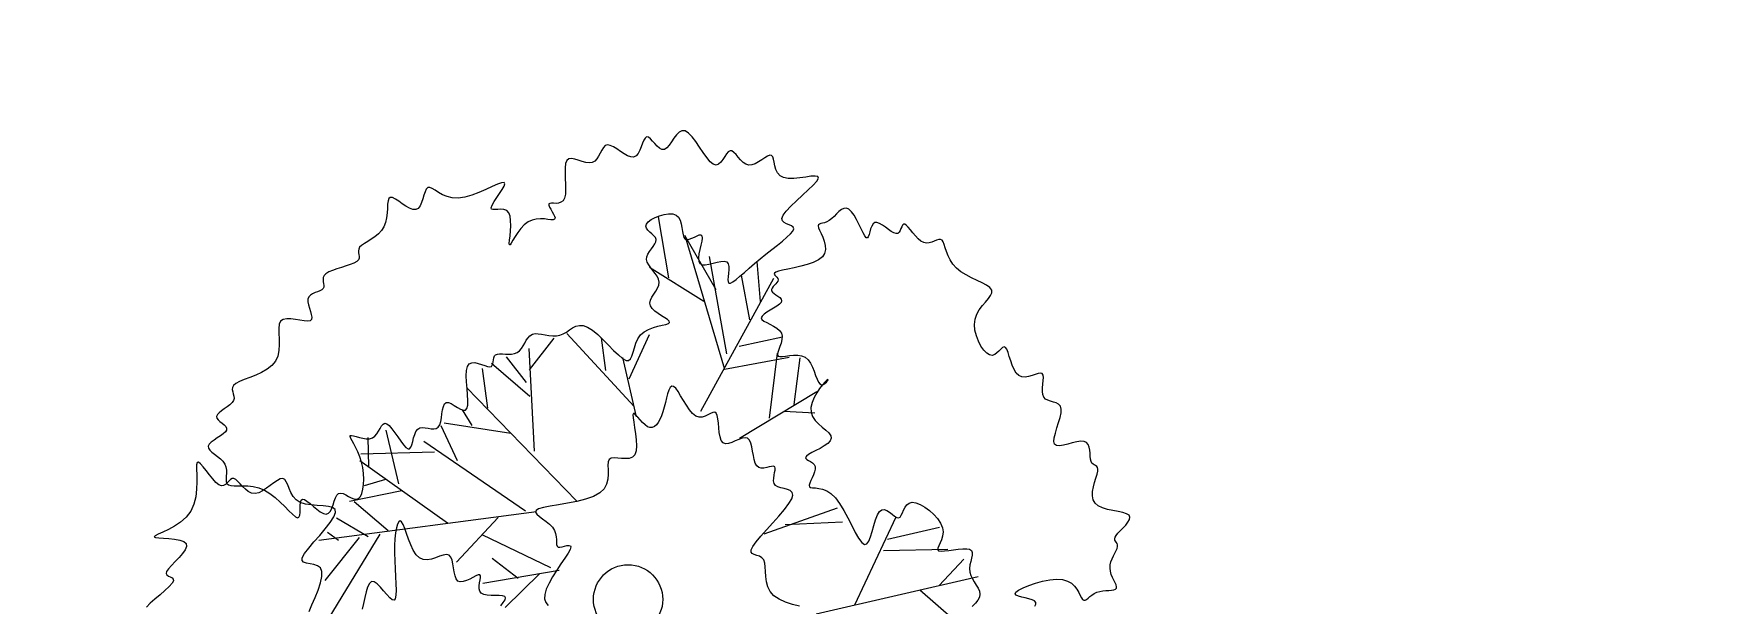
# Model space of a CAD drawing. Extents: x 2080 to 102399, y 2071 to 93424.
# Drawn here: x 82117.3 to 82505.6, y 86270.7 to 86402.1 of the extents above; entities that cross this region are included whole.
import ezdxf

# ---------------------------------------------------------------- set-up
doc = ezdxf.new("R2010")
doc.units = 0
doc.header["$LTSCALE"] = 20
doc.header["$MEASUREMENT"] = 0
doc.layers.add('casuanut tree', color=100, linetype='Continuous', lineweight=5)
doc.layers.add('road', color=2, linetype='Continuous')

# ---------------------------------------------------------------- blocks, each defined once
blk = doc.blocks.new('tr')
at = {"layer": 'casuanut tree'}
for p, q in [((0.2261, 0.6155), (0.2339, 0.7411)), ((0.3143, 0.5704), (0.2771, 0.692)), ((0.2771, 0.692), (0.2947, 0.4095)), ((0.2849, 0.5527), (0.1928, 0.6449)), ((0.3065, 0.4389), (0.3163, 0.6391)), ((0.3673, 0.4958), (0.3712, 0.588)), ((0.3967, 0.5272), (0.4084, 0.6077)), ((-0.0915, 0.4977), (-0.0281, 0.549)), ((0.0987, 0.3768), (-0.0009, 0.552)), ((0.2285, 0.3375), (0.4338, 0.5671)), ((-0.1915, 0.4409), (-0.1837, 0.5213)), ((-0.1033, 0.4448), (-0.1641, 0.5272)), ((-0.1035, 0.4735), (-0.1307, 0.5339)), ((-0.1186, 0.3345), (-0.0824, 0.54)), ((0.0595, 0.4614), (0.0655, 0.5279)), ((-0.0583, 0.2167), (-0.2243, 0.4916)), ((0.1017, 0.4342), (0.1621, 0.5128)), ((-0.2307, 0.4134), (-0.2425, 0.4487)), ((0.0987, 0.3557), (0.0987, 0.4795)), ((0.3339, 0.4487), (0.4241, 0.4468)), ((-0.4537, 0.3798), (-0.4417, 0.4372)), ((-0.4024, 0.3315), (-0.4024, 0.4433)), ((-0.2758, 0.3506), (-0.2915, 0.4272)), ((-0.1579, 0.3798), (-0.2847, 0.4312)), ((0.3614, 0.2918), (0.4065, 0.4173)), ((-0.3239, 0.2318), (-0.4688, 0.3949)), ((-0.317, 0.3781), (-0.4641, 0.4075)), ((-0.1639, 0.2197), (-0.333, 0.404)), ((0.2947, 0.4095), (0.428, 0.4036)), ((0.4163, 0.3075), (0.4496, 0.3977)), ((-0.4266, 0.3466), (-0.4719, 0.3436)), ((-0.3994, 0.3164), (-0.5081, 0.3194)), ((-0.4447, 0.2439), (-0.499, 0.3164)), ((0.2928, 0.2663), (0.4673, 0.3232)), ((-0.487, 0.2409), (-0.5413, 0.2922)), ((0.3928, 0.2996), (0.4535, 0.282)), ((-0.4628, 0.2409), (-0.6017, 0.0989)), ((-0.5051, 0.2439), (-0.5926, 0.1744)), ((-0.1428, 0.2137), (-0.5866, 0.256)), ((-0.5473, 0.2469), (-0.5654, 0.2681)), ((-0.2213, 0.2197), (-0.3239, 0.1502)), ((-0.1398, 0.0959), (-0.2605, 0.1925)), ((-0.2092, 0.0898), (-0.2515, 0.1412)), ((-0.1247, 0.0868), (-0.2817, 0.0959)), ((-0.1639, 0.0898), (-0.2485, 0.0385)), ((0.298, 0.0656), (0.455, 0.0838)), ((0.3433, 0.0747), (0.458, 0.0536)), ((0.445, -0.1163), (0.5666, 0.0392)), ((0.526, -0.0217), (0.6544, -0.0487)), ((0.5395, -0.0014), (0.6476, -0.0014)), ((0.6206, -0.1163), (0.6814, -0.0758)), ((0.3639, -0.1163), (0.7017, -0.1163)), ((0.5801, -0.1163), (0.6341, -0.1907))]:
    blk.add_line(p, q, dxfattribs=at)
blk.add_lwpolyline([(-0.3714, 0.8178), (-0.3742, 0.8146), (-0.3757, 0.811), (-0.3762, 0.8073), (-0.3763, 0.8034), (-0.3766, 0.7997), (-0.3775, 0.7963), (-0.3797, 0.7932), (-0.3837, 0.7908), (-0.3899, 0.789), (-0.3978, 0.7878), (-0.4068, 0.7869), (-0.4165, 0.7861), (-0.4263, 0.7853), (-0.4355, 0.7843), (-0.4437, 0.7828), (-0.4502, 0.7806), (-0.4546, 0.7777), (-0.4573, 0.7742), (-0.4587, 0.7702), (-0.4593, 0.7661), (-0.4595, 0.7621), (-0.4598, 0.7583), (-0.4607, 0.755), (-0.4626, 0.7525), (-0.4658, 0.7508), (-0.4701, 0.7497), (-0.4751, 0.749), (-0.4804, 0.7482), (-0.4857, 0.7472), (-0.4906, 0.7455), (-0.4946, 0.7428), (-0.4975, 0.7389), (-0.4989, 0.7336), (-0.4991, 0.7272), (-0.4988, 0.7202), (-0.4982, 0.7132), (-0.4979, 0.7066), (-0.4983, 0.7011), (-0.4999, 0.697), (-0.5031, 0.695), (-0.5083, 0.6953), (-0.5151, 0.6974), (-0.523, 0.7006), (-0.5315, 0.7041), (-0.5402, 0.7073), (-0.5484, 0.7094), (-0.5557, 0.7097), (-0.5616, 0.7074), (-0.5659, 0.7021), (-0.5687, 0.6941), (-0.5709, 0.6843), (-0.5728, 0.6733), (-0.5751, 0.6617), (-0.5783, 0.6503), (-0.583, 0.6398), (-0.5898, 0.6308), (-0.599, 0.6238), (-0.6102, 0.6186), (-0.6226, 0.6149), (-0.6355, 0.6123), (-0.6483, 0.6104), (-0.6603, 0.6087), (-0.6706, 0.607), (-0.6787, 0.6048), (-0.6841, 0.6019), (-0.6872, 0.5983), (-0.6885, 0.5942), (-0.6887, 0.5898), (-0.6885, 0.5852), (-0.6884, 0.5806), (-0.6891, 0.5762), (-0.6911, 0.5722), (-0.695, 0.5686), (-0.7003, 0.5655), (-0.7065, 0.5626), (-0.7131, 0.5599), (-0.7194, 0.5573), (-0.725, 0.5546), (-0.7293, 0.5517), (-0.7317, 0.5485), (-0.7318, 0.5449), (-0.7302, 0.541), (-0.7274, 0.5369), (-0.7241, 0.5327), (-0.7208, 0.5285), (-0.7184, 0.5244), (-0.7173, 0.5205), (-0.7182, 0.5169), (-0.7215, 0.5138), (-0.7268, 0.5109), (-0.7333, 0.5082), (-0.7405, 0.5055), (-0.7477, 0.5028), (-0.7541, 0.5), (-0.7591, 0.4968), (-0.7621, 0.4933), (-0.7625, 0.4892), (-0.7607, 0.4847), (-0.7574, 0.4797), (-0.7531, 0.4744), (-0.7483, 0.4688), (-0.7437, 0.4629), (-0.7398, 0.4567), (-0.7373, 0.4505), (-0.7365, 0.4441), (-0.737, 0.4377), (-0.7384, 0.4316), (-0.7401, 0.4257), (-0.7416, 0.4202), (-0.7424, 0.4153), (-0.7419, 0.4111), (-0.7395, 0.4076), (-0.7351, 0.4051), (-0.7287, 0.4031), (-0.7207, 0.4013), (-0.7115, 0.3992), (-0.7016, 0.3965), (-0.6913, 0.3927), (-0.6809, 0.3876), (-0.6709, 0.3806), (-0.6615, 0.3716), (-0.6529, 0.3611), (-0.6451, 0.35), (-0.6381, 0.3389), (-0.6318, 0.3287), (-0.6264, 0.3201), (-0.6217, 0.3138), (-0.6179, 0.3107), (-0.615, 0.3113), (-0.6126, 0.3148), (-0.6107, 0.3203), (-0.6089, 0.3269), (-0.6072, 0.3337), (-0.6053, 0.3397), (-0.6029, 0.344), (-0.5999, 0.3457), (-0.5962, 0.344), (-0.5917, 0.3396), (-0.5867, 0.3334), (-0.5814, 0.3262), (-0.5758, 0.3189), (-0.5702, 0.3124), (-0.5646, 0.3075), (-0.5594, 0.3051), (-0.5545, 0.3058), (-0.55, 0.3091), (-0.5457, 0.3143), (-0.5417, 0.3205), (-0.5377, 0.3269), (-0.5337, 0.3328), (-0.5297, 0.3375), (-0.5256, 0.34), (-0.5213, 0.34), (-0.5168, 0.3378), (-0.5122, 0.3343), (-0.5075, 0.33), (-0.5027, 0.3258), (-0.4979, 0.3224), (-0.4932, 0.3205), (-0.4885, 0.3209), (-0.4839, 0.324), (-0.4796, 0.3296), (-0.4756, 0.3373), (-0.4721, 0.3467), (-0.4693, 0.3572), (-0.4672, 0.3686), (-0.4661, 0.3803), (-0.4659, 0.3919), (-0.4669, 0.403), (-0.4686, 0.4134), (-0.4708, 0.4228), (-0.4731, 0.4312), (-0.4751, 0.4382), (-0.4765, 0.4437), (-0.477, 0.4475), (-0.4761, 0.4493), (-0.4736, 0.4492), (-0.4697, 0.4475), (-0.4647, 0.4448), (-0.4589, 0.4416), (-0.4526, 0.4384), (-0.446, 0.4359), (-0.4395, 0.4344), (-0.4333, 0.4347), (-0.4277, 0.4369), (-0.4226, 0.4407), (-0.418, 0.4453), (-0.4137, 0.45), (-0.4097, 0.4542), (-0.4059, 0.457), (-0.4021, 0.4579), (-0.3984, 0.4561), (-0.3945, 0.4512), (-0.3906, 0.4438), (-0.3867, 0.4347), (-0.3828, 0.425), (-0.3789, 0.4154), (-0.3751, 0.4068), (-0.3715, 0.4002), (-0.368, 0.3964), (-0.3647, 0.396), (-0.3615, 0.3985), (-0.3584, 0.4032), (-0.3552, 0.4092), (-0.3518, 0.4158), (-0.3482, 0.4222), (-0.3442, 0.4276), (-0.3398, 0.4313), (-0.3349, 0.4327), (-0.3297, 0.4322), (-0.3242, 0.4304), (-0.3186, 0.4281), (-0.313, 0.4258), (-0.3077, 0.4242), (-0.3027, 0.4239), (-0.2982, 0.4257), (-0.2942, 0.4298), (-0.2908, 0.4359), (-0.2876, 0.4431), (-0.2847, 0.4507), (-0.2817, 0.4581), (-0.2785, 0.4643), (-0.2751, 0.4688), (-0.2712, 0.4707), (-0.2666, 0.4697), (-0.2617, 0.4663), (-0.2565, 0.4615), (-0.2512, 0.4562), (-0.246, 0.4515), (-0.2411, 0.4481), (-0.2366, 0.4471), (-0.2329, 0.4493), (-0.2299, 0.4555), (-0.2275, 0.4649), (-0.2255, 0.4765), (-0.2236, 0.4893), (-0.2216, 0.5024), (-0.2193, 0.5146), (-0.2163, 0.5251), (-0.2126, 0.5327), (-0.2079, 0.5369), (-0.2024, 0.5379), (-0.1964, 0.5367), (-0.1902, 0.5338), (-0.1841, 0.5302), (-0.1782, 0.5264), (-0.173, 0.5232), (-0.1687, 0.5215), (-0.1654, 0.5216), (-0.163, 0.5234), (-0.1613, 0.5263), (-0.1598, 0.53), (-0.1584, 0.534), (-0.1568, 0.5378), (-0.1547, 0.5409), (-0.1518, 0.5429), (-0.1479, 0.5434), (-0.1432, 0.5428), (-0.1378, 0.5414), (-0.132, 0.5396), (-0.1258, 0.5379), (-0.1197, 0.5367), (-0.1136, 0.5363), (-0.1079, 0.5372), (-0.1026, 0.5397), (-0.0978, 0.5434), (-0.0932, 0.5479), (-0.0887, 0.5527), (-0.0843, 0.5575), (-0.0797, 0.5616), (-0.0749, 0.5648), (-0.0696, 0.5665), (-0.0639, 0.5665), (-0.0577, 0.565), (-0.0511, 0.5626), (-0.0443, 0.5596), (-0.0372, 0.5566), (-0.03, 0.554), (-0.0228, 0.5523), (-0.0156, 0.5519), (-0.0084, 0.5531), (-0.0013, 0.5554), (0.0057, 0.5582), (0.0129, 0.5608), (0.0201, 0.5624), (0.0275, 0.5625), (0.0351, 0.5603), (0.043, 0.5553), (0.0511, 0.5469), (0.0595, 0.5359), (0.0678, 0.5233), (0.0759, 0.5102), (0.0838, 0.4975), (0.0911, 0.4862), (0.0979, 0.4773), (0.1038, 0.4719), (0.1089, 0.4706), (0.1133, 0.4729), (0.1174, 0.478), (0.1215, 0.485), (0.126, 0.4931), (0.131, 0.5015), (0.137, 0.5094), (0.1443, 0.5158), (0.153, 0.5203), (0.1627, 0.523), (0.1728, 0.5243), (0.1826, 0.5248), (0.1916, 0.5249), (0.1991, 0.525), (0.2046, 0.5256), (0.2074, 0.5271), (0.2071, 0.5298), (0.2044, 0.5338), (0.1998, 0.5386), (0.1943, 0.5441), (0.1885, 0.5501), (0.1832, 0.5564), (0.1791, 0.5627), (0.177, 0.5688), (0.1774, 0.5745), (0.18, 0.5799), (0.184, 0.5851), (0.1889, 0.5902), (0.1941, 0.5953), (0.199, 0.6005), (0.2029, 0.6059), (0.2051, 0.6116), (0.2054, 0.6177), (0.204, 0.6241), (0.2014, 0.6307), (0.1982, 0.6374), (0.195, 0.644), (0.1923, 0.6504), (0.1906, 0.6566), (0.1905, 0.6623), (0.1923, 0.6676), (0.1957, 0.6724), (0.2001, 0.6768), (0.205, 0.681), (0.2098, 0.6851), (0.2141, 0.6891), (0.2172, 0.6931), (0.2186, 0.6972), (0.2181, 0.7016), (0.2159, 0.706), (0.2128, 0.7106), (0.2095, 0.7151), (0.2065, 0.7196), (0.2045, 0.724), (0.2042, 0.7282), (0.2063, 0.7322), (0.211, 0.7358), (0.218, 0.7389), (0.2266, 0.7413), (0.2361, 0.7429), (0.2458, 0.7434), (0.255, 0.7426), (0.2631, 0.7405), (0.2693, 0.7367), (0.2732, 0.7312), (0.2751, 0.7245), (0.2756, 0.7169), (0.2752, 0.7091), (0.2745, 0.7014), (0.2741, 0.6945), (0.2744, 0.6888), (0.2761, 0.6848), (0.2795, 0.6829), (0.2842, 0.6826), (0.2898, 0.6834), (0.2956, 0.6847), (0.3012, 0.686), (0.306, 0.6866), (0.3094, 0.686), (0.311, 0.6837), (0.3103, 0.6793), (0.3079, 0.673), (0.3043, 0.6656), (0.3004, 0.6575), (0.2968, 0.6493), (0.294, 0.6416), (0.2929, 0.6348), (0.2941, 0.6296), (0.298, 0.6264), (0.3041, 0.6247), (0.3118, 0.6242), (0.3203, 0.6243), (0.3288, 0.6245), (0.3368, 0.6242), (0.3435, 0.6231), (0.3481, 0.6206), (0.3502, 0.6164), (0.3503, 0.6108), (0.3488, 0.6043), (0.3466, 0.5975), (0.3442, 0.5909), (0.3423, 0.5851), (0.3415, 0.5806), (0.3425, 0.5778), (0.3458, 0.5772), (0.3512, 0.5786), (0.3586, 0.5818), (0.3677, 0.5862), (0.3782, 0.5918), (0.3898, 0.5981), (0.4024, 0.6048), (0.4157, 0.6116), (0.4293, 0.6182), (0.4429, 0.6246), (0.4559, 0.6308), (0.4679, 0.6365), (0.4783, 0.6419), (0.4868, 0.6469), (0.4927, 0.6515), (0.4956, 0.6555), (0.4953, 0.6591), (0.4925, 0.6624), (0.4883, 0.6655), (0.4837, 0.6688), (0.4796, 0.6724), (0.4771, 0.6765), (0.4772, 0.6813), (0.481, 0.6871), (0.489, 0.694), (0.5004, 0.7016), (0.5139, 0.7097), (0.5281, 0.7179), (0.5419, 0.7259), (0.554, 0.7332), (0.563, 0.7396), (0.5677, 0.7446), (0.5672, 0.748), (0.5622, 0.7502), (0.5538, 0.7516), (0.5431, 0.7526), (0.5311, 0.7536), (0.5191, 0.7552), (0.508, 0.7576), (0.499, 0.7615), (0.4929, 0.7669), (0.4893, 0.7737), (0.4876, 0.7811), (0.4872, 0.7888), (0.4874, 0.7962), (0.4876, 0.8027), (0.4872, 0.8078), (0.4855, 0.811), (0.4821, 0.812), (0.4771, 0.8112), (0.471, 0.8092), (0.4641, 0.8065), (0.4568, 0.8039), (0.4494, 0.8019), (0.4423, 0.801), (0.4359, 0.802), (0.4305, 0.8053), (0.426, 0.8102), (0.4221, 0.8163), (0.4186, 0.8227), (0.4155, 0.8289), (0.4124, 0.8342), (0.4091, 0.8379), (0.4055, 0.8392), (0.4015, 0.8379), (0.397, 0.8345), (0.3922, 0.8299), (0.3871, 0.825), (0.3819, 0.8207), (0.3766, 0.8178), (0.3713, 0.8173), (0.3661, 0.8201), (0.3612, 0.8266), (0.3563, 0.8362), (0.3515, 0.8478), (0.3467, 0.8603), (0.3418, 0.8728), (0.3367, 0.8841), (0.3313, 0.8931), (0.3256, 0.8989), (0.3195, 0.9007), (0.3131, 0.8992), (0.3066, 0.8951), (0.3, 0.8896), (0.2935, 0.8836), (0.2873, 0.878), (0.2814, 0.8738), (0.2761, 0.8719), (0.2713, 0.873), (0.2671, 0.8765), (0.2632, 0.8817), (0.2597, 0.8878), (0.2564, 0.8939), (0.2533, 0.8993), (0.2501, 0.9031), (0.2468, 0.9046), (0.2433, 0.9031), (0.2396, 0.8993), (0.2356, 0.8939), (0.2314, 0.8877), (0.227, 0.8815), (0.2222, 0.8761), (0.2172, 0.8722), (0.2119, 0.8708), (0.2063, 0.8722), (0.2004, 0.8761), (0.1944, 0.8816), (0.1884, 0.888), (0.1824, 0.8944), (0.1766, 0.9002), (0.171, 0.9046), (0.1657, 0.9068), (0.1608, 0.9063), (0.1563, 0.9035), (0.1518, 0.8992), (0.1474, 0.894), (0.1429, 0.8887), (0.1382, 0.8839), (0.1331, 0.8803), (0.1274, 0.8787), (0.1212, 0.8794), (0.1146, 0.8821), (0.1078, 0.8858), (0.101, 0.8899), (0.0944, 0.8936), (0.0882, 0.8961), (0.0826, 0.8966), (0.0779, 0.8944), (0.0742, 0.889), (0.0712, 0.8809), (0.0689, 0.871), (0.0668, 0.8599), (0.0648, 0.8486), (0.0625, 0.8379), (0.0599, 0.8285), (0.0565, 0.8212), (0.0523, 0.8167), (0.0474, 0.8145), (0.0423, 0.814), (0.0371, 0.8147), (0.0322, 0.8159), (0.028, 0.8171), (0.0247, 0.8175), (0.0227, 0.8167), (0.0222, 0.8141), (0.0228, 0.8102), (0.0241, 0.8053), (0.0258, 0.7999), (0.0274, 0.7946), (0.0284, 0.7899), (0.0285, 0.7862), (0.0272, 0.784), (0.0243, 0.7836), (0.0197, 0.7847), (0.0139, 0.7867), (0.007, 0.7891), (-0.0008, 0.7912), (-0.0092, 0.7926), (-0.0179, 0.7926), (-0.0268, 0.7908), (-0.0356, 0.7867), (-0.044, 0.781), (-0.0519, 0.7743), (-0.0589, 0.7675), (-0.0649, 0.7613), (-0.0696, 0.7564), (-0.0727, 0.7536), (-0.0741, 0.7536), (-0.0736, 0.7569), (-0.0717, 0.7631), (-0.0688, 0.7714), (-0.0657, 0.781), (-0.0627, 0.7912), (-0.0605, 0.8013), (-0.0596, 0.8104), (-0.0606, 0.8178), (-0.0638, 0.823), (-0.0687, 0.8263), (-0.0746, 0.8283), (-0.0807, 0.8294), (-0.0864, 0.8301), (-0.0908, 0.8311), (-0.0934, 0.8328), (-0.0932, 0.8358), (-0.09, 0.8405), (-0.0844, 0.8464), (-0.0774, 0.853), (-0.07, 0.8599), (-0.0632, 0.8666), (-0.0579, 0.8724), (-0.0552, 0.877), (-0.0561, 0.8798), (-0.0612, 0.8804), (-0.07, 0.8793), (-0.0816, 0.8771), (-0.0954, 0.8743), (-0.1103, 0.8716), (-0.1256, 0.8695), (-0.1405, 0.8686), (-0.1541, 0.8696), (-0.1657, 0.8729), (-0.1755, 0.8778), (-0.1837, 0.8838), (-0.1905, 0.8901), (-0.1962, 0.896), (-0.2011, 0.9009), (-0.2053, 0.904), (-0.2092, 0.9046), (-0.213, 0.9023), (-0.2167, 0.8976), (-0.2205, 0.8915), (-0.2244, 0.8846), (-0.2286, 0.8778), (-0.233, 0.8719), (-0.2378, 0.8678), (-0.243, 0.8663), (-0.2487, 0.8678), (-0.2548, 0.8719), (-0.261, 0.8777), (-0.2672, 0.8843), (-0.2732, 0.8909), (-0.2788, 0.8967), (-0.2838, 0.9008), (-0.288, 0.9023), (-0.2914, 0.9007), (-0.2941, 0.8964), (-0.2965, 0.8899), (-0.2989, 0.8819), (-0.3015, 0.873), (-0.3047, 0.8638), (-0.3087, 0.855), (-0.3139, 0.8471), (-0.3205, 0.8407), (-0.3281, 0.8356), (-0.3364, 0.8315), (-0.3448, 0.8282), (-0.3529, 0.8255), (-0.3603, 0.823), (-0.3666, 0.8205)], close=True, dxfattribs=at)
for points in [[(0.8002, -0.2009), (0.8029, -0.1975), (0.8036, -0.1941), (0.8019, -0.1907), (0.7978, -0.1873), (0.7919, -0.184), (0.7851, -0.1806), (0.7784, -0.1773), (0.7725, -0.1741), (0.7685, -0.1709), (0.7671, -0.1678), (0.7692, -0.1648), (0.7755, -0.1619), (0.7853, -0.1593), (0.7978, -0.1573), (0.8119, -0.1559), (0.8268, -0.1554), (0.8416, -0.1561), (0.8554, -0.158), (0.8672, -0.1614), (0.8764, -0.1664), (0.8832, -0.1726), (0.888, -0.1796), (0.8913, -0.1869), (0.8934, -0.194), (0.8949, -0.2005), (0.8961, -0.206), (0.8976, -0.2099), (0.8996, -0.2119), (0.9022, -0.2123), (0.9054, -0.2114), (0.9091, -0.2097), (0.9134, -0.2075), (0.9182, -0.2053), (0.9234, -0.2033), (0.9291, -0.202), (0.9352, -0.2016), (0.9415, -0.202), (0.9477, -0.2028), (0.9536, -0.2038), (0.959, -0.2046), (0.9636, -0.205), (0.9673, -0.2046), (0.9697, -0.2031), (0.9707, -0.2003), (0.9706, -0.1964), (0.9697, -0.1915), (0.9684, -0.1859), (0.967, -0.1798), (0.966, -0.1733), (0.9656, -0.1667), (0.9663, -0.1603), (0.9682, -0.1541), (0.9711, -0.1483), (0.9747, -0.1428), (0.9787, -0.1376), (0.9826, -0.1328), (0.9862, -0.1284), (0.9892, -0.1244), (0.991, -0.1208), (0.9917, -0.1177), (0.9914, -0.1148), (0.9906, -0.1121), (0.9896, -0.1096), (0.989, -0.107), (0.9891, -0.1044), (0.9904, -0.1015), (0.9933, -0.0983), (0.998, -0.0947), (1.004, -0.0908), (1.0106, -0.0866), (1.0171, -0.0822), (1.0228, -0.0778), (1.027, -0.0733), (1.0291, -0.0688), (1.0282, -0.0645), (1.024, -0.0604), (1.0171, -0.0563), (1.0083, -0.0521), (0.9985, -0.0477), (0.9885, -0.043), (0.9793, -0.0377), (0.9716, -0.0318), (0.9663, -0.0251), (0.964, -0.0175), (0.9644, -0.0092), (0.9667, -0.0006), (0.9705, 0.008), (0.975, 0.0164), (0.9796, 0.0242), (0.9836, 0.0312), (0.9865, 0.0369), (0.9878, 0.0413), (0.9877, 0.0446), (0.9865, 0.047), (0.9846, 0.049), (0.9824, 0.0509), (0.9802, 0.0531), (0.9785, 0.0558), (0.9775, 0.0595), (0.9776, 0.0642), (0.9784, 0.0699), (0.9795, 0.0762), (0.9803, 0.0826), (0.9806, 0.0887), (0.9798, 0.0943), (0.9774, 0.099), (0.973, 0.1023), (0.9664, 0.104), (0.9582, 0.1046), (0.9489, 0.1045), (0.9394, 0.1041), (0.9304, 0.104), (0.9225, 0.1046), (0.9166, 0.1065), (0.9134, 0.1102), (0.9132, 0.1158), (0.9157, 0.1232), (0.92, 0.1319), (0.9255, 0.1413), (0.9312, 0.151), (0.9365, 0.1604), (0.9405, 0.1691), (0.9426, 0.1766), (0.9422, 0.1826), (0.9396, 0.1873), (0.9355, 0.191), (0.9305, 0.1941), (0.9252, 0.197), (0.9201, 0.2001), (0.916, 0.2037), (0.9134, 0.2082), (0.9126, 0.2138), (0.9135, 0.2203), (0.9154, 0.2273), (0.9177, 0.2344), (0.92, 0.2411), (0.9217, 0.2472), (0.9223, 0.2521), (0.9212, 0.2555), (0.9181, 0.2572), (0.9132, 0.2575), (0.9071, 0.2571), (0.9001, 0.2564), (0.8929, 0.256), (0.8858, 0.2565), (0.8793, 0.2584), (0.8739, 0.2623), (0.87, 0.2685), (0.8674, 0.2766), (0.8657, 0.2858), (0.8647, 0.2954), (0.8639, 0.3047), (0.8632, 0.3131), (0.8621, 0.3199), (0.8604, 0.3243), (0.8579, 0.3258), (0.8545, 0.3251), (0.8505, 0.3229), (0.8459, 0.3199), (0.841, 0.317), (0.8359, 0.3149), (0.8307, 0.3144), (0.8255, 0.3164), (0.8206, 0.3212), (0.8162, 0.3287), (0.8124, 0.3381), (0.8096, 0.3489), (0.8081, 0.3605), (0.808, 0.3723), (0.8096, 0.3837), (0.8131, 0.3941), (0.8188, 0.4031), (0.8259, 0.4107), (0.8338, 0.4173), (0.8417, 0.4231), (0.849, 0.4284), (0.8548, 0.4334), (0.8585, 0.4384), (0.8593, 0.4437), (0.8568, 0.4495), (0.8514, 0.4557), (0.8439, 0.4625), (0.835, 0.4698), (0.8253, 0.4775), (0.8158, 0.4857), (0.807, 0.4943), (0.7996, 0.5034), (0.7943, 0.5129), (0.7908, 0.5225), (0.7887, 0.5318), (0.7875, 0.5407), (0.7869, 0.5489), (0.7863, 0.5559), (0.7855, 0.5615), (0.7839, 0.5654), (0.7812, 0.5674), (0.7776, 0.568), (0.7732, 0.5676), (0.7682, 0.5667), (0.7629, 0.5658), (0.7574, 0.5656), (0.752, 0.5664), (0.7467, 0.5688), (0.7419, 0.5731), (0.7374, 0.579), (0.7333, 0.5858), (0.7295, 0.593), (0.7261, 0.6), (0.723, 0.6062), (0.7201, 0.611), (0.7174, 0.6139), (0.715, 0.6144), (0.7127, 0.613), (0.7104, 0.6103), (0.708, 0.607), (0.7055, 0.6035), (0.7027, 0.6007), (0.6996, 0.599), (0.696, 0.5992), (0.692, 0.6016), (0.6875, 0.6057), (0.6828, 0.611), (0.6779, 0.6167), (0.6729, 0.6222), (0.668, 0.6268), (0.6633, 0.6299), (0.6589, 0.6308), (0.6549, 0.629), (0.6512, 0.6253), (0.6479, 0.6203), (0.645, 0.6148), (0.6422, 0.6098), (0.6397, 0.6059), (0.6374, 0.604), (0.6352, 0.6048), (0.6332, 0.609), (0.6311, 0.616), (0.629, 0.6249), (0.6267, 0.6348), (0.6241, 0.6451), (0.6212, 0.6548), (0.6178, 0.663), (0.6139, 0.6691), (0.6093, 0.6723), (0.6043, 0.673), (0.5989, 0.6717), (0.5932, 0.6691), (0.5873, 0.6656), (0.5814, 0.6618), (0.5756, 0.6583), (0.5699, 0.6555), (0.5646, 0.654), (0.5597, 0.6535), (0.5554, 0.6535), (0.5516, 0.6536), (0.5487, 0.6533), (0.5465, 0.6524), (0.5453, 0.6502), (0.5452, 0.6465), (0.5461, 0.641), (0.5476, 0.6339), (0.5492, 0.6258), (0.5504, 0.6171), (0.5505, 0.6084), (0.5491, 0.6001), (0.5456, 0.5927), (0.5395, 0.5868), (0.5305, 0.5826), (0.5191, 0.58), (0.5061, 0.5787), (0.4924, 0.5782), (0.4787, 0.5783), (0.4659, 0.5787), (0.4548, 0.579), (0.4461, 0.5789), (0.4404, 0.5781), (0.4375, 0.5768), (0.4365, 0.5749), (0.4371, 0.5726), (0.4385, 0.57), (0.4401, 0.5674), (0.4413, 0.5646), (0.4416, 0.562), (0.4404, 0.5596), (0.4381, 0.5573), (0.4351, 0.5551), (0.4317, 0.5529), (0.4285, 0.5506), (0.4257, 0.5482), (0.424, 0.5457), (0.4236, 0.5429), (0.4248, 0.5398), (0.4273, 0.5364), (0.4304, 0.5329), (0.4337, 0.5293), (0.4366, 0.5258), (0.4384, 0.5223), (0.4388, 0.5189), (0.4371, 0.5158), (0.4329, 0.513), (0.4269, 0.5104), (0.4196, 0.508), (0.4119, 0.5055), (0.4044, 0.5031), (0.398, 0.5004), (0.3932, 0.4976), (0.3909, 0.4944), (0.3915, 0.4908), (0.3946, 0.4868), (0.3994, 0.4824), (0.4051, 0.4776), (0.4112, 0.4725), (0.4167, 0.467), (0.4211, 0.4611), (0.4236, 0.455), (0.4236, 0.4485), (0.4217, 0.4419), (0.4185, 0.4354), (0.4147, 0.4292), (0.4109, 0.4234), (0.4079, 0.4184), (0.4062, 0.4142), (0.4067, 0.411), (0.4096, 0.4091), (0.4148, 0.4079), (0.4215, 0.4073), (0.4293, 0.4067), (0.4376, 0.4057), (0.4458, 0.4039), (0.4533, 0.4009), (0.4596, 0.3964), (0.4642, 0.39), (0.4675, 0.3821), (0.4696, 0.3734), (0.471, 0.3644), (0.472, 0.3556), (0.4731, 0.3477), (0.4744, 0.3412), (0.4765, 0.3367), (0.4795, 0.3344), (0.4831, 0.3342), (0.4868, 0.3353), (0.4903, 0.3372), (0.493, 0.3393), (0.4945, 0.3411), (0.4944, 0.3419), (0.4922, 0.3412), (0.4877, 0.3385), (0.4814, 0.3339), (0.474, 0.3279), (0.4662, 0.3206), (0.4588, 0.3123), (0.4525, 0.3034), (0.448, 0.2942), (0.4461, 0.2848), (0.4472, 0.2756), (0.4506, 0.2668), (0.4557, 0.2582), (0.4614, 0.2502), (0.467, 0.2426), (0.4716, 0.2357), (0.4743, 0.2294), (0.4742, 0.224), (0.4709, 0.2193), (0.4648, 0.2154), (0.4568, 0.212), (0.4476, 0.2092), (0.4382, 0.2067), (0.4294, 0.2045), (0.422, 0.2024), (0.4168, 0.2003), (0.4144, 0.1981), (0.4145, 0.1958), (0.4163, 0.1933), (0.4192, 0.1904), (0.4226, 0.1873), (0.4258, 0.1838), (0.4282, 0.1799), (0.4292, 0.1755), (0.4282, 0.1706), (0.4257, 0.1654), (0.4222, 0.1601), (0.4182, 0.1548), (0.4144, 0.1498), (0.4111, 0.1452), (0.4092, 0.1414), (0.4089, 0.1383), (0.4109, 0.1362), (0.4147, 0.1346), (0.4201, 0.133), (0.4265, 0.1307), (0.4337, 0.1273), (0.4411, 0.1222), (0.4484, 0.1148), (0.4551, 0.1045), (0.461, 0.0912), (0.4661, 0.0756), (0.4706, 0.0589), (0.4748, 0.0423), (0.4787, 0.0268), (0.4826, 0.0136), (0.4867, 0.0038), (0.4911, -0.0014), (0.496, -0.0013), (0.5013, 0.0033), (0.507, 0.0112), (0.5128, 0.0211), (0.5187, 0.0319), (0.5247, 0.0423), (0.5305, 0.0512), (0.5362, 0.0572), (0.5415, 0.0596), (0.5465, 0.0588), (0.5513, 0.0557), (0.5557, 0.0511), (0.5599, 0.046), (0.5639, 0.0412), (0.5676, 0.0375), (0.5711, 0.0358), (0.5744, 0.0367), (0.5776, 0.0397), (0.581, 0.044), (0.5846, 0.049), (0.5886, 0.0539), (0.5932, 0.058), (0.5986, 0.0604), (0.6048, 0.0606), (0.612, 0.0579), (0.6199, 0.0526), (0.6278, 0.0453), (0.6354, 0.0365), (0.6422, 0.0267), (0.6478, 0.0164), (0.6516, 0.0061), (0.6533, -0.0037), (0.6525, -0.0124), (0.6498, -0.0202), (0.646, -0.027), (0.6417, -0.0328), (0.6378, -0.0378), (0.6349, -0.0418), (0.6338, -0.0451), (0.6352, -0.0476), (0.6397, -0.0494), (0.6467, -0.0506), (0.6553, -0.0516), (0.6649, -0.0524), (0.6747, -0.0533), (0.6839, -0.0546), (0.6916, -0.0563), (0.6972, -0.0589), (0.7, -0.0623), (0.7005, -0.0665), (0.6992, -0.0715), (0.6967, -0.0772), (0.6937, -0.0833), (0.6907, -0.0899), (0.6883, -0.0968), (0.687, -0.1039), (0.6874, -0.1112), (0.6891, -0.1184), (0.6914, -0.1256), (0.6939, -0.1327), (0.6961, -0.1395), (0.6973, -0.1461), (0.6971, -0.1523), (0.6949, -0.158), (0.6904, -0.1633), (0.6838, -0.1683), (0.6759, -0.1732)], [(-0.2563, 0.0438), (-0.2499, 0.0489), (-0.2451, 0.0534), (-0.243, 0.0572), (-0.2443, 0.0602), (-0.2485, 0.0626), (-0.2547, 0.0646), (-0.2623, 0.0665), (-0.2703, 0.0685), (-0.278, 0.0708), (-0.2845, 0.0737), (-0.2892, 0.0775), (-0.2913, 0.0822), (-0.2913, 0.0876), (-0.2899, 0.0933), (-0.2876, 0.099), (-0.2852, 0.1044), (-0.2833, 0.109), (-0.2825, 0.1126), (-0.2835, 0.1147), (-0.2868, 0.1151), (-0.2919, 0.1143), (-0.2982, 0.1128), (-0.3054, 0.111), (-0.3126, 0.1096), (-0.3195, 0.109), (-0.3254, 0.1097), (-0.3297, 0.1124), (-0.3321, 0.1173), (-0.333, 0.124), (-0.3328, 0.132), (-0.3321, 0.1404), (-0.3315, 0.1489), (-0.3314, 0.1566), (-0.3325, 0.1631), (-0.3353, 0.1676), (-0.3402, 0.1699), (-0.3467, 0.1703), (-0.3545, 0.1696), (-0.3631, 0.1686), (-0.3719, 0.168), (-0.3805, 0.1684), (-0.3883, 0.1707), (-0.395, 0.1755), (-0.4001, 0.1833), (-0.4039, 0.1936), (-0.4065, 0.2053), (-0.4084, 0.2176), (-0.4098, 0.2297), (-0.411, 0.2406), (-0.4124, 0.2495), (-0.4141, 0.2555), (-0.4166, 0.2579), (-0.4197, 0.2568), (-0.4232, 0.2526), (-0.427, 0.2457), (-0.4309, 0.2363), (-0.4349, 0.2248), (-0.4387, 0.2116), (-0.4423, 0.1969), (-0.4455, 0.1813), (-0.4483, 0.1654), (-0.451, 0.1498), (-0.4536, 0.1354), (-0.4561, 0.1228), (-0.4588, 0.1128), (-0.4616, 0.1061), (-0.4648, 0.1034), (-0.4684, 0.1052), (-0.4723, 0.1105), (-0.4766, 0.1182), (-0.4811, 0.1271), (-0.4859, 0.1359), (-0.4908, 0.1436), (-0.4958, 0.149), (-0.5008, 0.1507), (-0.5059, 0.1481), (-0.511, 0.1418), (-0.5161, 0.1328), (-0.5213, 0.1223), (-0.5265, 0.1112), (-0.5317, 0.1007)], [(-0.6382, 0.1199), (-0.6293, 0.1318), (-0.6198, 0.1449), (-0.6105, 0.1584), (-0.6024, 0.1715), (-0.5967, 0.1835), (-0.5943, 0.1935), (-0.5958, 0.2012), (-0.6005, 0.2068), (-0.6071, 0.2109), (-0.6144, 0.2141), (-0.6213, 0.217), (-0.6264, 0.2202), (-0.6287, 0.2242), (-0.627, 0.2296), (-0.6203, 0.2369), (-0.6098, 0.2457), (-0.5967, 0.2555), (-0.5823, 0.2659), (-0.5682, 0.2765), (-0.5555, 0.2866), (-0.5458, 0.296), (-0.5403, 0.304), (-0.5399, 0.3103), (-0.5441, 0.3153), (-0.5518, 0.3193), (-0.5619, 0.3228), (-0.5734, 0.3262), (-0.5852, 0.33), (-0.5963, 0.3344), (-0.6056, 0.34), (-0.6123, 0.3471), (-0.6167, 0.3552), (-0.6195, 0.3637), (-0.6212, 0.3723), (-0.6224, 0.3803), (-0.6238, 0.3871), (-0.6258, 0.3923), (-0.6292, 0.3952), (-0.6343, 0.3957), (-0.6409, 0.394), (-0.6487, 0.391), (-0.6572, 0.3872), (-0.6661, 0.3834), (-0.675, 0.3802), (-0.6834, 0.3783), (-0.6911, 0.3783), (-0.6978, 0.3808), (-0.7034, 0.3853), (-0.7082, 0.3911), (-0.7124, 0.3976), (-0.7161, 0.4042), (-0.7195, 0.4102), (-0.7227, 0.4149), (-0.726, 0.4178), (-0.7295, 0.4183), (-0.7332, 0.4171), (-0.7371, 0.4147), (-0.7411, 0.412), (-0.7453, 0.4097), (-0.7496, 0.4084), (-0.7541, 0.409), (-0.7587, 0.4121), (-0.7634, 0.4183), (-0.7681, 0.4266), (-0.7727, 0.4362), (-0.7771, 0.446), (-0.7813, 0.4549), (-0.7851, 0.4619), (-0.7885, 0.466), (-0.7913, 0.4662), (-0.7936, 0.4618), (-0.7957, 0.4534), (-0.7979, 0.4419), (-0.8008, 0.4283), (-0.8046, 0.4137), (-0.8099, 0.3989), (-0.8169, 0.3849), (-0.8262, 0.3727), (-0.838, 0.363), (-0.8513, 0.3557), (-0.8653, 0.3503), (-0.879, 0.3465), (-0.8914, 0.3439), (-0.9015, 0.342), (-0.9082, 0.3405), (-0.9107, 0.3389), (-0.9083, 0.337), (-0.9018, 0.3347), (-0.8926, 0.3319), (-0.882, 0.3286), (-0.8711, 0.3249), (-0.8613, 0.3207), (-0.8538, 0.316), (-0.8499, 0.3107), (-0.8505, 0.305), (-0.8548, 0.2989), (-0.8619, 0.2927), (-0.8707, 0.2864), (-0.8802, 0.2802), (-0.8892, 0.2744), (-0.8967, 0.2692), (-0.9017, 0.2645), (-0.9034, 0.2607), (-0.9025, 0.2575), (-0.9, 0.2547), (-0.8968, 0.252), (-0.8938, 0.2493), (-0.892, 0.2463), (-0.8925, 0.2428), (-0.8961, 0.2386), (-0.9034, 0.2335), (-0.9136, 0.2278), (-0.9253, 0.2216), (-0.9374, 0.2152), (-0.9486, 0.209), (-0.9575, 0.2031)], [(0.3348, -0.0939), (0.3216, -0.0869), (0.3087, -0.0791), (0.2973, -0.0705), (0.2884, -0.0611), (0.283, -0.0511), (0.2805, -0.0406), (0.2802, -0.03), (0.2813, -0.0196), (0.2831, -0.0096), (0.2848, -0.0004), (0.2857, 0.0077), (0.2851, 0.0144), (0.2824, 0.0195), (0.2782, 0.0234), (0.2734, 0.0265), (0.2687, 0.0293), (0.2652, 0.0322), (0.2635, 0.0356), (0.2646, 0.04), (0.2693, 0.0459), (0.2781, 0.0536), (0.2902, 0.0627), (0.3044, 0.0727), (0.3197, 0.0834), (0.3349, 0.0941), (0.3488, 0.1046), (0.3603, 0.1142), (0.3684, 0.1226), (0.3721, 0.1294), (0.3721, 0.1348), (0.3692, 0.1392), (0.3643, 0.1428), (0.3583, 0.1461), (0.3521, 0.1492), (0.3465, 0.1525), (0.3425, 0.1564), (0.3407, 0.161), (0.3407, 0.1661), (0.3421, 0.1716), (0.3442, 0.1771), (0.3465, 0.1823), (0.3485, 0.1869), (0.3496, 0.1908), (0.3493, 0.1935), (0.3471, 0.195), (0.3433, 0.1956), (0.3385, 0.1957), (0.3331, 0.1957), (0.3275, 0.196), (0.3222, 0.1972), (0.3176, 0.1996), (0.3143, 0.2037), (0.3126, 0.2097), (0.312, 0.2173), (0.3123, 0.2258), (0.3128, 0.2347), (0.3132, 0.2433), (0.3129, 0.2512), (0.3116, 0.2577), (0.3087, 0.2623), (0.304, 0.2645), (0.2978, 0.2649), (0.2906, 0.264), (0.283, 0.2626), (0.2754, 0.2612), (0.2683, 0.2607), (0.2624, 0.2616), (0.258, 0.2645), (0.2556, 0.27), (0.2549, 0.2775), (0.2553, 0.2864), (0.2564, 0.2959), (0.2577, 0.3054), (0.2587, 0.3141), (0.259, 0.3214), (0.258, 0.3265), (0.2556, 0.329), (0.2517, 0.3294), (0.2467, 0.3285), (0.241, 0.3269), (0.2348, 0.3256), (0.2284, 0.3251), (0.2222, 0.3263), (0.2164, 0.3299), (0.2112, 0.3364), (0.2067, 0.3452), (0.2027, 0.3555), (0.1991, 0.3664), (0.1957, 0.377), (0.1925, 0.3865), (0.1893, 0.394), (0.186, 0.3986), (0.1825, 0.3998), (0.1788, 0.3979), (0.175, 0.3935), (0.1709, 0.3871), (0.1667, 0.3793), (0.1624, 0.3707), (0.1579, 0.362), (0.1533, 0.3536), (0.1486, 0.346), (0.1439, 0.3396), (0.1391, 0.3343), (0.1343, 0.3305), (0.1296, 0.328), (0.125, 0.3272), (0.1205, 0.3282), (0.1162, 0.331), (0.1121, 0.3357), (0.1082, 0.3416), (0.1046, 0.3481), (0.1014, 0.3543), (0.0985, 0.3594), (0.0961, 0.3629), (0.0941, 0.3638), (0.0925, 0.3614), (0.0915, 0.3554), (0.0907, 0.3462), (0.09, 0.335), (0.089, 0.3227), (0.0876, 0.3102), (0.0854, 0.2985), (0.0823, 0.2886), (0.0779, 0.2814), (0.0722, 0.2777), (0.0654, 0.2767), (0.0579, 0.2778), (0.0502, 0.28), (0.0426, 0.2826), (0.0356, 0.2846), (0.0296, 0.2853), (0.025, 0.2837), (0.022, 0.2793), (0.02, 0.2726), (0.0184, 0.2642), (0.0165, 0.2548), (0.0136, 0.2452), (0.0088, 0.236), (0.0016, 0.2279), (-0.0088, 0.2217), (-0.0228, 0.2178), (-0.0396, 0.216), (-0.0581, 0.2156), (-0.0772, 0.2162), (-0.0958, 0.2173), (-0.1127, 0.2184), (-0.1268, 0.2189), (-0.1372, 0.2183), (-0.1429, 0.2163), (-0.1445, 0.2129), (-0.1429, 0.2084), (-0.139, 0.2028), (-0.1337, 0.1966), (-0.1278, 0.1898), (-0.1223, 0.1827), (-0.118, 0.1755), (-0.1156, 0.1684), (-0.1148, 0.1616), (-0.1151, 0.1551), (-0.116, 0.1492), (-0.1171, 0.1439), (-0.1177, 0.1395), (-0.1174, 0.1361), (-0.1158, 0.1338), (-0.1124, 0.1327), (-0.1078, 0.1324), (-0.1027, 0.1325), (-0.0978, 0.1326), (-0.0936, 0.1321), (-0.0911, 0.1308), (-0.0907, 0.1281), (-0.0932, 0.1237), (-0.0991, 0.1171), (-0.1077, 0.1088), (-0.118, 0.0992), (-0.1291, 0.0886), (-0.1403, 0.0776), (-0.1504, 0.0665), (-0.1587, 0.0558), (-0.1642, 0.0459), (-0.1663, 0.0372), (-0.1655, 0.0296), (-0.1626, 0.0227)]]:
    blk.add_lwpolyline(points, dxfattribs=at)
at = {"layer": 'casuanut tree', "linetype": 'Continuous'}
blk.add_circle((-0.0014, -0.0017), 0.0703, dxfattribs=at)

msp = doc.modelspace()

# ---------------------------------------------------------------- linework, layer by layer
at = {"layer": 'road', "linetype": 'Continuous', "ltscale": 0.5}
msp.add_arc((87798.245, 81071.745), 7279.638, 132.9270225, 142.8139256, dxfattribs=at)

# ---------------------------------------------------------------- block references
at = {"layer": 'casuanut tree', "linetype": 'Continuous', "xscale": 113.1955077326517, "yscale": 113.1955077326517, "zscale": 113.1955077326517, "rotation": 13.01607038380273}
msp.add_blockref('tr', (82253.991, 86272.288), dxfattribs=at)

doc.saveas('drawing.dxf')
